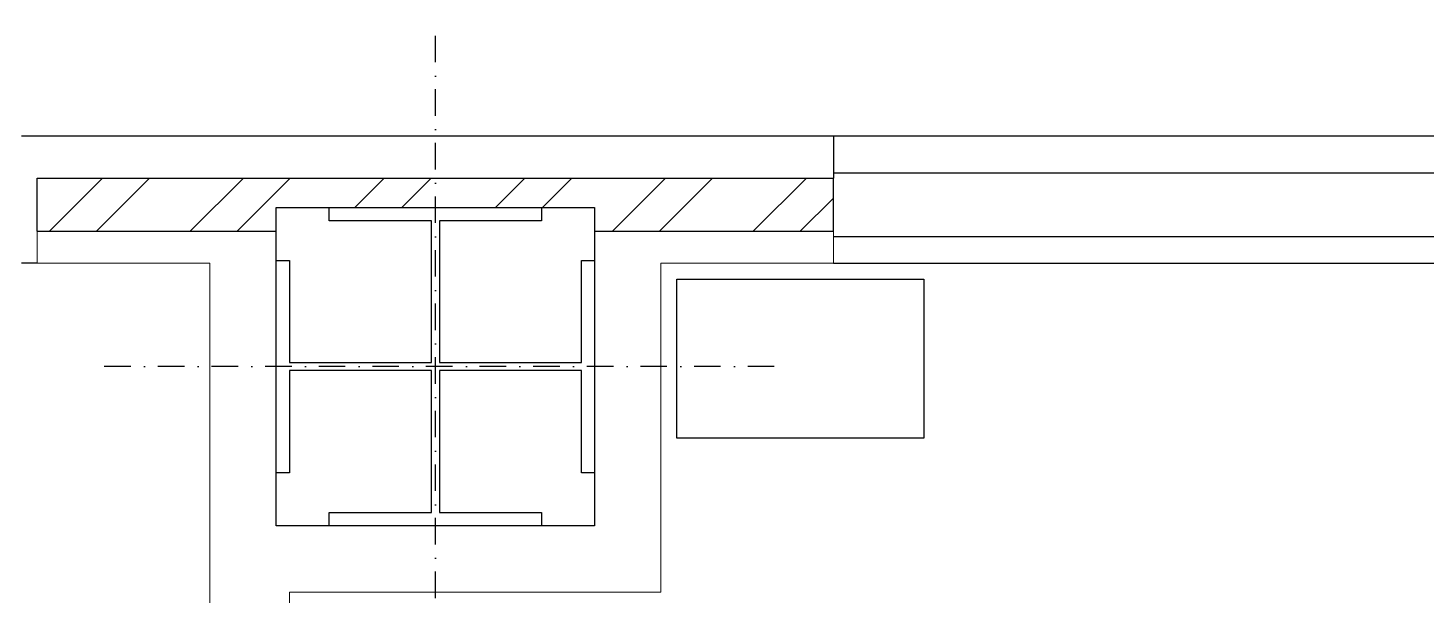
# Model space of a CAD drawing. Header units: inches. Extents: x 567429 to 582707, y 126347 to 133675.
# Drawn here: x 577566.2 to 577829.6, y 131797.2 to 131904.1 of the extents above; entities that cross this region are included whole.
import ezdxf

# ---------------------------------------------------------------- set-up
doc = ezdxf.new("R2010")
doc.units = ezdxf.units.IN
doc.header["$MEASUREMENT"] = 0
doc.linetypes.add('DASHDOT2', pattern=[0.5, 0.25, -0.125, 0, -0.125])
for name, color, linetype in [('hatch lika', 1, 'Continuous'), ('mobl', 11, 'Continuous'), ('nama', 2, 'Continuous'), ('SOTOON', 2, 'Continuous'), ('wall kanaf', 4, 'Continuous'), ('wall lika', 1, 'Continuous'), ('win', 1, 'Continuous')]:
    doc.layers.add(name, color=color, linetype=linetype)

msp = doc.modelspace()

# ---------------------------------------------------------------- linework, layer by layer
at = {"layer": 'hatch lika', "color": 15}
for p, q in [((577570.3, 131865.79), (577580.3, 131875.79)), ((577579.13, 131865.79), (577589.13, 131875.79)), ((577596.81, 131865.79), (577606.81, 131875.79)), ((577605.65, 131865.79), (577615.65, 131875.79)), ((577627.83, 131870.29), (577633.33, 131875.79)), ((577636.67, 131870.29), (577642.17, 131875.79)), ((577654.34, 131870.29), (577659.84, 131875.79)), ((577663.18, 131870.29), (577668.68, 131875.79)), ((577676.36, 131865.79), (577686.36, 131875.79)), ((577685.2, 131865.79), (577695.2, 131875.79)), ((577702.88, 131865.79), (577712.88, 131875.79)), ((577711.72, 131865.79), (577717.99, 131872.06))]:
    msp.add_line(p, q, dxfattribs=at)
at = {"layer": 'mobl', "color": 15}
for p, q in [((577688.49, 131826.79), (577688.49, 131856.79)), ((577688.49, 131856.79), (577734.99, 131856.79)), ((577734.99, 131856.79), (577734.99, 131826.79)), ((577734.99, 131826.79), (577688.49, 131826.79))]:
    msp.add_line(p, q, dxfattribs=at)
at = {"layer": 'nama', "color": 15}
for p, q in [((577564.99, 131883.79, 0), (577717.99, 131883.79, 0)), ((577717.99, 131883.79, 0), (577717.99, 131875.79, 0)), ((577567.99, 131859.79), (577564.99, 131859.79))]:
    msp.add_line(p, q, dxfattribs=at)
at = {"layer": 'SOTOON', "color": 15, "linetype": 'DASHDOT2', "ltscale": 20}
for p, q in [((577642.99, 131776.46), (577642.99, 131904.12)), ((577642.99, 131776.46), (577642.99, 131904.12)), ((577642.99, 131776.46), (577642.99, 131904.12)), ((577706.82, 131840.29), (577579.16, 131840.29)), ((577706.82, 131840.29), (577579.16, 131840.29)), ((577706.82, 131840.29), (577579.16, 131840.29))]:
    msp.add_line(p, q, dxfattribs=at)
at = {"layer": 'SOTOON', "color": 15}
for p, q in [((577612.99, 131870.29), (577672.99, 131870.29)), ((577612.99, 131810.29), (577612.99, 131870.29)), ((577612.99, 131870.29), (577672.99, 131870.29)), ((577612.99, 131810.29), (577612.99, 131870.29)), ((577612.99, 131870.29), (577672.99, 131870.29)), ((577612.99, 131810.29), (577612.99, 131870.29)), ((577622.99, 131870.29), (577662.99, 131870.29)), ((577622.99, 131867.79), (577622.99, 131870.29)), ((577622.99, 131870.29), (577662.99, 131870.29)), ((577622.99, 131867.79), (577622.99, 131870.29)), ((577622.99, 131867.79), (577622.99, 131870.29)), ((577622.99, 131870.29), (577662.99, 131870.29)), ((577662.99, 131870.29), (577662.99, 131867.79)), ((577662.99, 131870.29), (577662.99, 131867.79)), ((577662.99, 131870.29), (577662.99, 131867.79)), ((577672.99, 131870.29), (577672.99, 131810.29)), ((577672.99, 131870.29), (577672.99, 131810.29)), ((577672.99, 131870.29), (577672.99, 131810.29)), ((577642.24, 131867.79), (577622.99, 131867.79)), ((577642.24, 131867.79), (577622.99, 131867.79)), ((577642.24, 131867.79), (577622.99, 131867.79)), ((577642.24, 131841.04), (577642.24, 131867.79)), ((577642.24, 131841.04), (577642.24, 131867.79)), ((577642.24, 131841.04), (577642.24, 131867.79)), ((577662.99, 131867.79), (577643.74, 131867.79)), ((577643.74, 131867.79), (577643.74, 131841.04)), ((577662.99, 131867.79), (577643.74, 131867.79)), ((577643.74, 131867.79), (577643.74, 131841.04)), ((577662.99, 131867.79), (577643.74, 131867.79)), ((577643.74, 131867.79), (577643.74, 131841.04)), ((577612.99, 131820.29), (577612.99, 131860.29)), ((577612.99, 131860.29), (577615.49, 131860.29)), ((577612.99, 131820.29), (577612.99, 131860.29)), ((577612.99, 131860.29), (577615.49, 131860.29)), ((577612.99, 131820.29), (577612.99, 131860.29)), ((577612.99, 131860.29), (577615.49, 131860.29)), ((577615.49, 131860.29), (577615.49, 131841.04)), ((577615.49, 131860.29), (577615.49, 131841.04)), ((577615.49, 131860.29), (577615.49, 131841.04)), ((577670.49, 131841.04), (577670.49, 131860.29)), ((577670.49, 131860.29), (577672.99, 131860.29)), ((577670.49, 131841.04), (577670.49, 131860.29)), ((577670.49, 131860.29), (577672.99, 131860.29)), ((577670.49, 131841.04), (577670.49, 131860.29)), ((577670.49, 131860.29), (577672.99, 131860.29)), ((577672.99, 131860.29), (577672.99, 131820.29)), ((577672.99, 131860.29), (577672.99, 131820.29)), ((577672.99, 131860.29), (577672.99, 131820.29)), ((577615.49, 131841.04), (577642.24, 131841.04)), ((577615.49, 131841.04), (577642.24, 131841.04)), ((577615.49, 131841.04), (577642.24, 131841.04)), ((577643.74, 131841.04), (577670.49, 131841.04)), ((577643.74, 131841.04), (577670.49, 131841.04)), ((577643.74, 131841.04), (577670.49, 131841.04)), ((577642.24, 131839.54), (577615.49, 131839.54)), ((577615.49, 131839.54), (577615.49, 131820.29)), ((577642.24, 131839.54), (577615.49, 131839.54)), ((577615.49, 131839.54), (577615.49, 131820.29)), ((577642.24, 131839.54), (577615.49, 131839.54)), ((577615.49, 131839.54), (577615.49, 131820.29)), ((577642.24, 131812.79), (577642.24, 131839.54)), ((577642.24, 131812.79), (577642.24, 131839.54)), ((577642.24, 131812.79), (577642.24, 131839.54)), ((577670.49, 131839.54), (577643.74, 131839.54)), ((577643.74, 131839.54), (577643.74, 131812.79)), ((577670.49, 131839.54), (577643.74, 131839.54)), ((577643.74, 131839.54), (577643.74, 131812.79)), ((577670.49, 131839.54), (577643.74, 131839.54)), ((577643.74, 131839.54), (577643.74, 131812.79)), ((577670.49, 131820.29), (577670.49, 131839.54)), ((577670.49, 131820.29), (577670.49, 131839.54)), ((577670.49, 131820.29), (577670.49, 131839.54)), ((577615.49, 131820.29), (577612.99, 131820.29)), ((577615.49, 131820.29), (577612.99, 131820.29)), ((577615.49, 131820.29), (577612.99, 131820.29)), ((577672.99, 131820.29), (577670.49, 131820.29)), ((577672.99, 131820.29), (577670.49, 131820.29)), ((577672.99, 131820.29), (577670.49, 131820.29)), ((577622.99, 131810.29), (577622.99, 131812.79)), ((577622.99, 131812.79), (577642.24, 131812.79)), ((577622.99, 131810.29), (577622.99, 131812.79)), ((577622.99, 131812.79), (577642.24, 131812.79)), ((577622.99, 131810.29), (577622.99, 131812.79)), ((577622.99, 131812.79), (577642.24, 131812.79)), ((577643.74, 131812.79), (577662.99, 131812.79)), ((577643.74, 131812.79), (577662.99, 131812.79)), ((577643.74, 131812.79), (577662.99, 131812.79)), ((577662.99, 131812.79), (577662.99, 131810.29)), ((577662.99, 131812.79), (577662.99, 131810.29)), ((577662.99, 131812.79), (577662.99, 131810.29)), ((577672.99, 131810.29), (577612.99, 131810.29)), ((577672.99, 131810.29), (577612.99, 131810.29)), ((577672.99, 131810.29), (577612.99, 131810.29)), ((577662.99, 131810.29), (577622.99, 131810.29)), ((577662.99, 131810.29), (577622.99, 131810.29)), ((577662.99, 131810.29), (577622.99, 131810.29))]:
    msp.add_line(p, q, dxfattribs=at)
at = {"layer": 'wall kanaf', "color": 15, "lineweight": 20, "ltscale": 0.1}
for p, q in [((577567.99, 131859.79), (577567.99, 131865.79)), ((577717.99, 131865.79), (577717.99, 131859.79)), ((577567.99, 131859.79), (577600.49, 131859.79)), ((577600.49, 131859.79), (577600.49, 131112.79)), ((577685.49, 131859.79), (577717.99, 131859.79)), ((577685.49, 131859.79), (577685.49, 131797.79)), ((577685.49, 131797.79), (577615.49, 131797.79)), ((577615.49, 131345.29), (577615.49, 131797.79))]:
    msp.add_line(p, q, dxfattribs=at)
at = {"layer": 'wall lika', "color": 15}
for p, q in [((577567.99, 131865.79), (577567.99, 131875.79)), ((577567.99, 131875.79), (577717.99, 131875.79, 0)), ((577717.99, 131865.79, 0), (577717.99, 131875.79, 0)), ((577567.99, 131865.79), (577612.99, 131865.79)), ((577672.99, 131865.79, 0), (577717.99, 131865.79, 0))]:
    msp.add_line(p, q, dxfattribs=at)
at = {"layer": 'win', "color": 15}
for p, q in [((577717.99, 131883.79, 0), (581067.99, 131883.79, 0)), ((577717.99, 131876.79, 0), (581067.99, 131876.79, 0)), ((577717.99, 131864.79, 0), (577917.99, 131864.79, 0)), ((577717.99, 131864.79, 0), (577917.99, 131864.79, 0)), ((577717.99, 131859.79, 0), (577917.99, 131859.79, 0)), ((577717.99, 131859.79, 0), (577917.99, 131859.79, 0))]:
    msp.add_line(p, q, dxfattribs=at)

doc.saveas('drawing.dxf')
